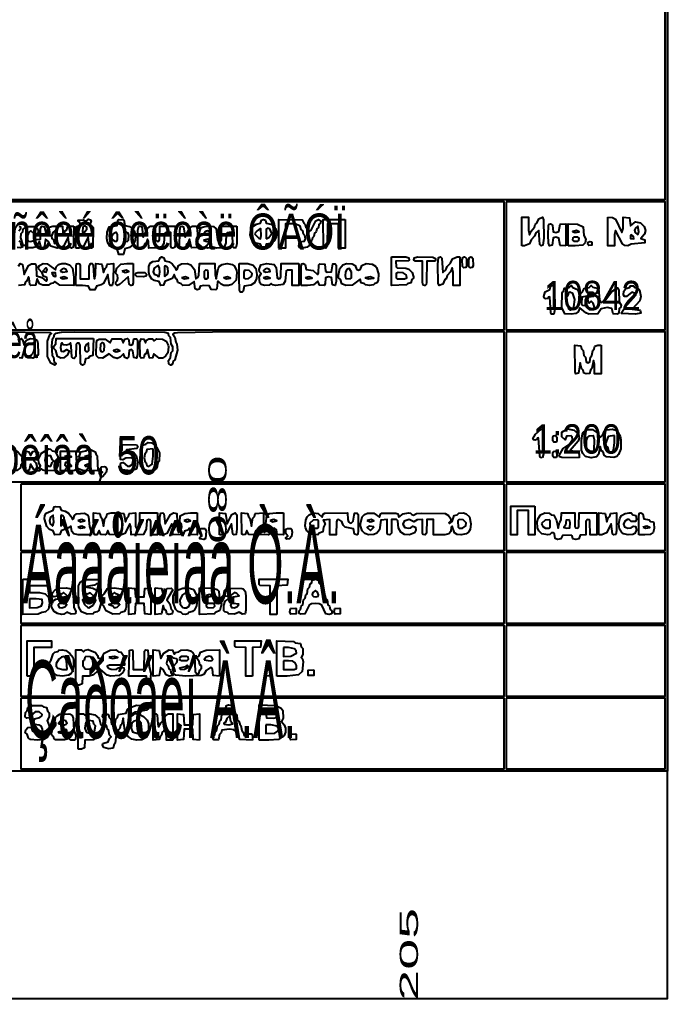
# Model space of a CAD drawing. Header units: millimetres. Extents: x 0 to 150324, y -100295 to 111760.
# Drawn here: x 76420 to 86360, y 0 to 15021 of the extents above; entities that cross this region are included whole.
import ezdxf
from ezdxf.enums import TextEntityAlignment as Align

# ---------------------------------------------------------------- set-up
doc = ezdxf.new("R2010")
doc.units = ezdxf.units.MM
for name, color, linetype in [('A-PLAN-GRAPHICS', 7, 'Continuous'), ('A-RASTER-UNDERLAY', 8, 'Continuous'), ('A-TEXT-OCR', 3, 'Continuous'), ('SHEET-FRAME', 1, 'Continuous')]:
    doc.layers.add(name, color=color, linetype=linetype)
picture_1 = doc.add_image_def('image1.png', size_in_pixel=(2463, 3095))

msp = doc.modelspace()

# ---------------------------------------------------------------- linework, layer by layer
at = {"layer": 'A-PLAN-GRAPHICS'}
for points in [[(86360, 108272), (86360, 3488), (2980, 3488), (2980, 108272), (44670, 108272)], [(3014, 108238), (3014, 3522), (68343, 3522), (68343, 12260), (86326, 12260), (86326, 108238), (44670, 108238)], [(71357, 12226), (71357, 10262), (83854, 10262), (83854, 12226), (77605, 12226)], [(83888, 12226), (83888, 10262), (86326, 10262), (86326, 12226), (85107, 12226)], [(77284, 11515), (77289, 11828), (77296, 11847), (77339, 11859), (77351, 11881), (77346, 11911), (77321, 11928), (77320, 11945), (77398, 11950), (77436, 11921), (77479, 11956), (77508, 11947), (77521, 11921), (77489, 11865), (77536, 11851), (77550, 11828), (77546, 11529), (77521, 11515), (77493, 11529), (77470, 11684), (77401, 11546), (77327, 11515)], [(78009, 11416), (77941, 11418), (77919, 11505), (77842, 11523), (77807, 11546), (77771, 11606), (77759, 11661), (77763, 11758), (77796, 11839), (77917, 11861), (77930, 11935), (77947, 11952), (78020, 11946), (78037, 11863), (78105, 11845), (78157, 11812), (78180, 11781), (78201, 11707), (78193, 11629), (78160, 11562), (78105, 11521), (78037, 11505), (78015, 11418)], [(80162, 11955), (80191, 11943), (80206, 11895), (80273, 11879), (80324, 11846), (80346, 11817), (80366, 11751), (80357, 11682), (80324, 11623), (80272, 11587), (80206, 11575), (80191, 11527), (80169, 11515), (80137, 11523), (80119, 11575), (80052, 11590), (80001, 11624), (79979, 11652), (79959, 11719), (79968, 11788), (80000, 11847), (80053, 11882), (80119, 11895), (80134, 11943), (80156, 11955)], [(80399, 11515), (80399, 11955), (80757, 11947), (80779, 11894), (80801, 11877), (80811, 11829), (80835, 11810), (80849, 11752), (80893, 11789), (80966, 11931), (81008, 11954), (81042, 11932), (81038, 11897), (81014, 11877), (81004, 11829), (80980, 11810), (80970, 11762), (80946, 11742), (80936, 11694), (80912, 11674), (80904, 11630), (80879, 11608), (80862, 11554), (80831, 11528), (80783, 11516), (80719, 11519), (80705, 11542), (80713, 11608), (80792, 11621), (80806, 11655), (80799, 11708), (80777, 11728), (80765, 11779), (80741, 11797), (80726, 11851), (80648, 11884), (80501, 11887), (80501, 11515), (80450, 11515)], [(81415, 11955), (81415, 11515), (81314, 11515), (81314, 11887), (81145, 11887), (81140, 11542), (81119, 11515), (81095, 11518), (81085, 11532), (81077, 11955), (81246, 11955)], [(84125, 11549), (84125, 11989), (84226, 11989), (84228, 11789), (84243, 11718), (84270, 11776), (84321, 11835), (84333, 11878), (84357, 11895), (84386, 11965), (84443, 11988), (84459, 11950), (84463, 11666), (84451, 11557), (84421, 11549), (84401, 11568), (84386, 11786), (84343, 11749), (84321, 11696), (84270, 11643), (84242, 11579), (84168, 11549)], [(84802, 11549), (84713, 11554), (84696, 11668), (84650, 11684), (84606, 11674), (84593, 11561), (84549, 11551), (84534, 11590), (84531, 11718), (84536, 11862), (84544, 11880), (84565, 11887), (84595, 11868), (84606, 11762), (84650, 11752), (84696, 11768), (84713, 11882), (84802, 11887), (84802, 11718)], [(84836, 11549), (84836, 11887), (84980, 11882), (85067, 11839), (85078, 11709), (85106, 11653), (85097, 11595), (85060, 11560), (84947, 11549)], [(85446, 11989), (85518, 11985), (85563, 11957), (85663, 11752), (85681, 11815), (85683, 11989), (85777, 11979), (85796, 11857), (85871, 11915), (85949, 11904), (86005, 11844), (86022, 11784), (86010, 11728), (85954, 11663), (86013, 11642), (86016, 11595), (85806, 11576), (85753, 11549), (85709, 11554), (85669, 11577), (85564, 11786), (85549, 11723), (85547, 11549), (85446, 11549), (85446, 11769)], [(77250, 11853), (77247, 11556), (77237, 11521), (77216, 11515), (77188, 11529), (77165, 11684), (77094, 11543), (77054, 11522), (76996, 11515), (76899, 11542), (76862, 11615), (76819, 11650), (76795, 11519), (76749, 11525), (76725, 11616), (76673, 11531), (76621, 11517), (76551, 11520), (76529, 11544), (76476, 11561), (76437, 11673), (76444, 11739), (76468, 11763), (76476, 11804), (76532, 11846), (76651, 11845), (76679, 11831), (76703, 11795), (76707, 11747), (76681, 11718), (76647, 11730), (76592, 11779), (76560, 11758), (76542, 11707), (76541, 11639), (76551, 11621), (76589, 11616), (76630, 11623), (76661, 11647), (76742, 11650), (76743, 11814), (76761, 11851), (76803, 11841), (76827, 11718), (76848, 11797), (76875, 11833), (76931, 11850), (77081, 11853), (77082, 11755), (77097, 11718), (77121, 11779), (77143, 11796), (77155, 11843), (77199, 11853)], [(76967, 11782), (76928, 11752), (76912, 11695), (76916, 11659), (76940, 11640), (76954, 11586), (76967, 11588), (76977, 11637), (76972, 11778)], [(77402, 11718), (77424, 11776), (77451, 11804), (77450, 11837), (77431, 11852), (77405, 11852), (77389, 11834), (77386, 11764), (77400, 11719)], [(77897, 11753), (77850, 11728), (77830, 11685), (77842, 11644), (77880, 11619), (77914, 11621), (77925, 11646), (77924, 11721), (77906, 11751)], [(78055, 11751), (78033, 11732), (78031, 11644), (78043, 11620), (78070, 11617), (78093, 11636), (78096, 11713), (78087, 11744), (78063, 11752)], [(78808, 11853), (78805, 11556), (78795, 11521), (78774, 11515), (78753, 11520), (78743, 11545), (78740, 11752), (78665, 11751), (78645, 11740), (78632, 11582), (78602, 11531), (78529, 11516), (78401, 11515), (78399, 11613), (78384, 11650), (78361, 11589), (78339, 11572), (78327, 11525), (78232, 11515), (78233, 11790), (78250, 11851), (78281, 11852), (78294, 11839), (78317, 11684), (78386, 11822), (78431, 11849), (78488, 11850), (78502, 11812), (78508, 11635), (78537, 11616), (78558, 11622), (78568, 11647), (78571, 11853), (78689, 11853)], [(79756, 11853), (79755, 11578), (79738, 11517), (79707, 11517), (79694, 11534), (79688, 11752), (79637, 11752), (79604, 11749), (79590, 11731), (79583, 11594), (79562, 11539), (79512, 11519), (79439, 11515), (79384, 11528), (79367, 11549), (79336, 11520), (79301, 11514), (79223, 11529), (79160, 11582), (79136, 11522), (79057, 11520), (79028, 11650), (79004, 11589), (78982, 11572), (78971, 11525), (78875, 11515), (78877, 11790), (78888, 11847), (78917, 11853), (78937, 11839), (78960, 11684), (79029, 11822), (79074, 11849), (79131, 11850), (79143, 11830), (79150, 11692), (79163, 11650), (79177, 11682), (79184, 11779), (79207, 11828), (79285, 11853), (79395, 11845), (79436, 11812), (79455, 11642), (79465, 11621), (79485, 11616), (79506, 11622), (79516, 11647), (79519, 11853), (79637, 11853)], [(79249, 11737), (79283, 11718), (79350, 11733), (79338, 11760), (79301, 11777), (79273, 11769), (79251, 11743)], [(80026, 11735), (80092, 11666), (80117, 11656), (80128, 11709), (80124, 11808), (80106, 11812), (80068, 11777)], [(80205, 11656), (80244, 11679), (80290, 11736), (80258, 11808), (80222, 11819), (80202, 11805), (80201, 11661)], [(84904, 11769), (84946, 11752), (85005, 11766), (84963, 11785), (84904, 11771)], [(85792, 11714), (85793, 11659), (85845, 11656), (85838, 11690), (85797, 11716)], [(85905, 11720), (85919, 11766), (85907, 11851), (85868, 11820), (85853, 11787), (85866, 11752), (85899, 11721)], [(79248, 11633), (79291, 11616), (79349, 11630), (79307, 11650), (79249, 11636)], [(84905, 11636), (84926, 11619), (84983, 11619), (85002, 11631), (85004, 11664), (84983, 11682), (84926, 11682), (84907, 11669), (84904, 11643)], [(85200, 11608), (85200, 11557), (85153, 11554), (85141, 11576), (85146, 11604), (85168, 11616), (85196, 11611)], [(77284, 10939), (77287, 11236), (77296, 11271), (77318, 11278), (77338, 11272), (77348, 11247), (77351, 11041), (77487, 11041), (77488, 11232), (77506, 11276), (77536, 11276), (77549, 11259), (77558, 11088), (77572, 11041), (77587, 11104), (77589, 11278), (77683, 11268), (77707, 11142), (77731, 11203), (77753, 11220), (77764, 11267), (77859, 11278), (77858, 11002), (77841, 10941), (77811, 10941), (77798, 10954), (77775, 11108), (77706, 10970), (77674, 10948), (77598, 10931), (77573, 10876), (77503, 10876), (77477, 10930), (77385, 10939)], [(78164, 11278), (78161, 10980), (78152, 10946), (78130, 10939), (78100, 10958), (78087, 11074), (77955, 10957), (77915, 10940), (77895, 10959), (77897, 10993), (77918, 11012), (77927, 11049), (77920, 11098), (77893, 11128), (77913, 11207), (77975, 11265), (78070, 11278)], [(79754, 11141), (79743, 11020), (79675, 10954), (79627, 10939), (79554, 10942), (79515, 10959), (79468, 11004), (79455, 10989), (79447, 10887), (79433, 10874), (79360, 10878), (79335, 10933), (79245, 10939), (79189, 10930), (79175, 10883), (79146, 10871), (79116, 10891), (79101, 11003), (79017, 10947), (78923, 10942), (78899, 10968), (78847, 10985), (78837, 11031), (78815, 11047), (78791, 11108), (78762, 11046), (78651, 11001), (78630, 10947), (78587, 10942), (78561, 10999), (78486, 11015), (78451, 11038), (78415, 11096), (78403, 11147), (78405, 11230), (78424, 11283), (78467, 11307), (78559, 11318), (78576, 11367), (78605, 11379), (78633, 11367), (78648, 11319), (78713, 11304), (78762, 11272), (78799, 11229), (78822, 11176), (78838, 11187), (78859, 11245), (78902, 11271), (78990, 11276), (79047, 11255), (79104, 11187), (79125, 11043), (79156, 11065), (79171, 11096), (79180, 11278), (79417, 11278), (79419, 11104), (79434, 11041), (79465, 11198), (79490, 11236), (79527, 11263), (79604, 11278), (79682, 11262), (79718, 11235), (79750, 11169)], [(79790, 11278), (79920, 11276), (80002, 11253), (80047, 11199), (80061, 11108), (80055, 11049), (80024, 10983), (79968, 10946), (79867, 10931), (79853, 10853), (79837, 10839), (79808, 10840), (79795, 10869), (79790, 11057)], [(80704, 11278), (80704, 10939), (80603, 10939), (80603, 11176), (80527, 11175), (80508, 11164), (80495, 11006), (80465, 10955), (80354, 10940), (80299, 10952), (80281, 10973), (80252, 10947), (80178, 10942), (80126, 10956), (80106, 10982), (80097, 11075), (80129, 11125), (80102, 11150), (80095, 11188), (80124, 11258), (80215, 11277), (80327, 11262), (80358, 11218), (80371, 11057), (80399, 11041), (80420, 11046), (80430, 11071), (80433, 11278), (80569, 11278)], [(80738, 10939), (80741, 11236), (80751, 11271), (80772, 11278), (80802, 11262), (80815, 11184), (80924, 11168), (80993, 11111), (81005, 11132), (81013, 11258), (81027, 11275), (81103, 11268), (81115, 11158), (81138, 11143), (81205, 11152), (81226, 11274), (81262, 11275), (81275, 11252), (81279, 11002), (81262, 10941), (81219, 10952), (81205, 11065), (81161, 11074), (81115, 11058), (81109, 10964), (81092, 10941), (81020, 10946), (80996, 11007), (80929, 10949), (80836, 10939)], [(81898, 11215), (81925, 11119), (81923, 11019), (81904, 10979), (81866, 10968), (81848, 10948), (81788, 10939), (81728, 10948), (81710, 10968), (81661, 10981), (81645, 11038), (81521, 10945), (81427, 10942), (81365, 10968), (81343, 11033), (81315, 11057), (81311, 11097), (81333, 11199), (81379, 11255), (81437, 11276), (81525, 11271), (81568, 11245), (81588, 11190), (81619, 11176), (81649, 11190), (81669, 11245), (81740, 11277), (81830, 11268), (81882, 11236)], [(82127, 11379), (82346, 11378), (82392, 11366), (82396, 11330), (82381, 11317), (82194, 11311), (82197, 11227), (82215, 11213), (82345, 11207), (82394, 11192), (82445, 11139), (82466, 11074), (82462, 11050), (82436, 11031), (82423, 10981), (82374, 10968), (82358, 10950), (82127, 10939), (82127, 11159)], [(82635, 10939), (82613, 10946), (82604, 10984), (82601, 11311), (82494, 11313), (82467, 11331), (82472, 11367), (82528, 11378), (82763, 11376), (82804, 11354), (82800, 11326), (82784, 11315), (82669, 11311), (82666, 10984), (82660, 10954), (82643, 10939)], [(83177, 11379), (83177, 10939), (83075, 10939), (83073, 11139), (83058, 11210), (83031, 11151), (82980, 11093), (82968, 11049), (82944, 11033), (82915, 10963), (82858, 10940), (82843, 10978), (82838, 11262), (82850, 11371), (82880, 11379), (82900, 11360), (82915, 11142), (82958, 11178), (82980, 11232), (83031, 11285), (83060, 11349), (83133, 11379)], [(83252, 11379), (83275, 11356), (83276, 11244), (83265, 11214), (83236, 11210), (83214, 11233), (83211, 11332), (83220, 11371), (83244, 11379)], [(83354, 11379), (83376, 11356), (83378, 11244), (83366, 11214), (83338, 11210), (83315, 11233), (83313, 11332), (83321, 11371), (83346, 11379)], [(76777, 11155), (76827, 11145), (76843, 11187), (76835, 11206), (76819, 11207), (76777, 11160)], [(76913, 11130), (76940, 11087), (76961, 11076), (76974, 11083), (76970, 11134), (76915, 11134)], [(77048, 11161), (77082, 11143), (77148, 11157), (77137, 11184), (77100, 11201), (77072, 11193), (77050, 11168)], [(77995, 11159), (78038, 11142), (78096, 11156), (78054, 11176), (77996, 11162)], [(78367, 11108), (78359, 11084), (78320, 11075), (78221, 11078), (78199, 11100), (78203, 11129), (78232, 11140), (78344, 11139), (78367, 11116)], [(78542, 11246), (78483, 11207), (78469, 11150), (78483, 11116), (78530, 11101), (78546, 11076), (78561, 11084), (78570, 11145), (78567, 11205), (78551, 11242)], [(78650, 11077), (78692, 11113), (78702, 11148), (78694, 11204), (78675, 11233), (78648, 11244), (78644, 11234), (78646, 11081)], [(79274, 11176), (79252, 11156), (79250, 11069), (79262, 11044), (79290, 11041), (79312, 11060), (79315, 11137), (79306, 11168), (79282, 11176)], [(79874, 11173), (79860, 11150), (79862, 11058), (79881, 11042), (79931, 11045), (79981, 11079), (79988, 11124), (79942, 11169), (79881, 11175)], [(80164, 11161), (80198, 11143), (80264, 11157), (80253, 11184), (80216, 11201), (80188, 11193), (80165, 11168)], [(81474, 11199), (81441, 11187), (81423, 11151), (81416, 11086), (81428, 11046), (81490, 11041), (81513, 11056), (81513, 11144), (81484, 11195)], [(82363, 11061), (82352, 11103), (82307, 11134), (82227, 11141), (82197, 11123), (82197, 11058), (82214, 11044), (82326, 11042), (82361, 11056)], [(77047, 11057), (77089, 11041), (77148, 11055), (77106, 11074), (77047, 11060)], [(78909, 11057), (78952, 11041), (79010, 11055), (78968, 11074), (78910, 11060)], [(79553, 11057), (79595, 11041), (79654, 11055), (79612, 11074), (79553, 11060)], [(80162, 11057), (80205, 11041), (80263, 11055), (80221, 11074), (80163, 11060)], [(80806, 11057), (80848, 11041), (80907, 11055), (80865, 11074), (80807, 11060)], [(81720, 11057), (81777, 11041), (81855, 11055), (81799, 11074), (81721, 11060)], [(84608, 10499), (84583, 10501), (84570, 10520), (84554, 10763), (84540, 10768), (84525, 10743), (84490, 10736), (84471, 10745), (84464, 10770), (84486, 10844), (84554, 10878), (84568, 10922), (84587, 10938), (84620, 10931), (84630, 10887), (84632, 10579), (84615, 10502)], [(85610, 10512), (85587, 10500), (85527, 10504), (85508, 10589), (85436, 10600), (85343, 10581), (85291, 10504), (85156, 10501), (85106, 10519), (85014, 10598), (84993, 10535), (84955, 10510), (84890, 10499), (84784, 10504), (84739, 10604), (84746, 10831), (84763, 10847), (84779, 10898), (84855, 10911), (84887, 10939), (84911, 10911), (84981, 10880), (85009, 10809), (85021, 10805), (85058, 10841), (85081, 10896), (85160, 10911), (85192, 10939), (85217, 10914), (85304, 10893), (85319, 10721), (85334, 10689), (85356, 10680), (85416, 10723), (85506, 10848), (85595, 10904), (85612, 10869), (85622, 10690), (85649, 10640), (85644, 10610), (85620, 10585), (85612, 10519)], [(84871, 10567), (84903, 10581), (84925, 10611), (84937, 10727), (84910, 10815), (84863, 10837), (84844, 10828), (84831, 10780), (84811, 10762), (84802, 10702), (84811, 10642), (84831, 10624), (84841, 10581), (84861, 10567)], [(85228, 10571), (85242, 10610), (85223, 10669), (85190, 10699), (85155, 10670), (85141, 10731), (85154, 10765), (85232, 10777), (85241, 10817), (85220, 10835), (85157, 10833), (85130, 10777), (85047, 10760), (85041, 10659), (85058, 10637), (85130, 10627), (85157, 10571), (85222, 10569)], [(85651, 10513), (85713, 10607), (85873, 10792), (85852, 10821), (85813, 10836), (85733, 10773), (85702, 10772), (85684, 10798), (85691, 10855), (85724, 10894), (85776, 10910), (85794, 10934), (85842, 10934), (85860, 10910), (85904, 10900), (85933, 10873), (85953, 10770), (85935, 10705), (85818, 10576), (85941, 10560), (85951, 10517), (85871, 10499), (85656, 10510)], [(83888, 10228), (83888, 7925), (86326, 7925), (86326, 10228), (85107, 10228)], [(77555, 10126), (77546, 9867), (77493, 9848), (77477, 9826), (77430, 9815), (77415, 9736), (77385, 9720), (77364, 9726), (77357, 9745), (77349, 10017), (77333, 10056), (77302, 10056), (77289, 10039), (77281, 9852), (77258, 9822), (77235, 9823), (77221, 9840), (77213, 10011), (77199, 10058), (77176, 10034), (77140, 10025), (77090, 10031), (77069, 10058), (77056, 10051), (77047, 9991), (77056, 9931), (77096, 9925), (77143, 9957), (77180, 9938), (77154, 9878), (77097, 9832), (77053, 9823), (77000, 9848), (76974, 9944), (76947, 9975), (76948, 10011), (76976, 10045), (76979, 10126), (77267, 10126)], [(77596, 9883), (77598, 10067), (77613, 10102), (77641, 10119), (77734, 10119), (77812, 10058), (77840, 10120), (77972, 10123), (77991, 10113), (78012, 10058), (78037, 10118), (78076, 10125), (78094, 10104), (78104, 10035), (78130, 10025), (78160, 10040), (78175, 10120), (78214, 10124), (78227, 10103), (78231, 9879), (78214, 9824), (78171, 9834), (78160, 9937), (78138, 9956), (78103, 9944), (78093, 9841), (78070, 9822), (78034, 9834), (78016, 9889), (77962, 9840), (77918, 9822), (77865, 9835), (77796, 9889), (77691, 9825), (77633, 9830), (77602, 9861)], [(78704, 10000), (78693, 9907), (78658, 9856), (78611, 9826), (78562, 9824), (78482, 9889), (78461, 9830), (78415, 9825), (78384, 9957), (78361, 9896), (78339, 9879), (78325, 9830), (78284, 9824), (78271, 9845), (78267, 10069), (78284, 10124), (78325, 10118), (78351, 10058), (78370, 10103), (78401, 10124), (78458, 10122), (78486, 10092), (78528, 10122), (78611, 10119), (78667, 10084), (78699, 10024)], [(77475, 10056), (77443, 10034), (77421, 9994), (77421, 9951), (77442, 9925), (77467, 9925), (77483, 9942), (77479, 10054)], [(77682, 10058), (77660, 10039), (77658, 9951), (77670, 9927), (77698, 9923), (77720, 9942), (77723, 10019), (77714, 10051), (77690, 10058)], [(77859, 9940), (77902, 9923), (77960, 9937), (77918, 9957), (77860, 9943)], [(85344, 10025), (85344, 9584), (85242, 9584), (85241, 9733), (85225, 9787), (85202, 9665), (85180, 9642), (85164, 9591), (85113, 9584), (85080, 9595), (85068, 9642), (85044, 9667), (85022, 9754), (84996, 9593), (84956, 9587), (84942, 9616), (84938, 10025), (85033, 10014), (85044, 9967), (85068, 9942), (85080, 9865), (85102, 9840), (85111, 9769), (85141, 9754), (85170, 9769), (85180, 9840), (85202, 9865), (85214, 9942), (85237, 9967), (85246, 10010), (85293, 10025)], [(84438, 8298), (84414, 8300), (84401, 8321), (84384, 8595), (84371, 8600), (84358, 8577), (84333, 8568), (84305, 8573), (84296, 8588), (84335, 8660), (84422, 8736), (84446, 8730), (84462, 8640), (84462, 8378), (84445, 8300)], [(85005, 8297), (84738, 8300), (84707, 8310), (84701, 8331), (84758, 8441), (84853, 8499), (84902, 8579), (84901, 8618), (84883, 8634), (84813, 8629), (84793, 8570), (84741, 8619), (84741, 8687), (84829, 8739), (84931, 8718), (84994, 8657), (85006, 8595), (84992, 8552), (84870, 8409), (84989, 8395), (85005, 8348)], [(85070, 8687), (85123, 8730), (85210, 8731), (85292, 8672), (85320, 8602), (85362, 8637), (85391, 8702), (85425, 8725), (85517, 8737), (85583, 8717), (85637, 8630), (85647, 8573), (85644, 8433), (85610, 8347), (85583, 8318), (85537, 8301), (85423, 8310), (85390, 8336), (85375, 8388), (85351, 8405), (85327, 8467), (85301, 8347), (85270, 8313), (85189, 8298), (85104, 8318), (85061, 8361), (85043, 8414), (85040, 8562), (85059, 8664)], [(84646, 8635), (84664, 8614), (84664, 8557), (84652, 8538), (84619, 8536), (84601, 8557), (84601, 8614), (84614, 8632), (84640, 8636)], [(85220, 8635), (85152, 8626), (85130, 8607), (85111, 8561), (85114, 8456), (85128, 8428), (85162, 8404), (85219, 8400), (85237, 8414), (85242, 8574), (85227, 8632)], [(85547, 8636), (85452, 8625), (85412, 8517), (85421, 8472), (85441, 8459), (85458, 8405), (85493, 8366), (85535, 8412), (85547, 8525)], [(76065, 8094), (76065, 8399), (76156, 8392), (76183, 8331), (76211, 8392), (76292, 8406), (76315, 8433), (76395, 8390), (76463, 8304), (76468, 8220), (76440, 8185), (76432, 8144), (76376, 8102), (76278, 8098), (76221, 8123), (76183, 8196), (76161, 8108), (76115, 8094)], [(76518, 8100), (76505, 8317), (76523, 8397), (76564, 8390), (76589, 8331), (76622, 8395), (76674, 8398), (76705, 8380), (76705, 8349), (76656, 8296), (76640, 8252), (76669, 8221), (76692, 8152), (76728, 8128), (76741, 8173), (76713, 8213), (76710, 8275), (76758, 8367), (76867, 8432), (76897, 8430), (76921, 8404), (76967, 8394), (77006, 8315), (77013, 8247), (77006, 8178), (76969, 8103), (76814, 8098), (76776, 8108), (76759, 8128), (76725, 8095), (76688, 8094), (76633, 8121), (76589, 8196), (76565, 8105), (76523, 8096)], [(77047, 8094), (77047, 8399), (77284, 8399), (77287, 8269), (77296, 8239), (77322, 8228), (77383, 8283), (77318, 8312), (77346, 8341), (77358, 8388), (77438, 8404), (77487, 8433), (77580, 8390), (77594, 8341), (77611, 8325), (77622, 8094), (77390, 8099), (77318, 8128), (77262, 8101), (77165, 8094)], [(78221, 8492), (78232, 8459), (78217, 8439), (78063, 8416), (78166, 8381), (78209, 8332), (78232, 8229), (78212, 8124), (78123, 8095), (77995, 8111), (77963, 8164), (77973, 8221), (78012, 8226), (78075, 8170), (78107, 8166), (78147, 8193), (78164, 8254), (78158, 8286), (78127, 8297), (78049, 8292), (78006, 8264), (77971, 8271), (77962, 8353), (77992, 8420), (77995, 8501), (78213, 8495)], [(78460, 8098), (78385, 8097), (78330, 8115), (78288, 8157), (78270, 8209), (78277, 8427), (78295, 8443), (78308, 8492), (78358, 8506), (78391, 8532), (78442, 8527), (78492, 8495), (78528, 8452), (78566, 8374), (78564, 8246), (78542, 8217), (78526, 8138), (78478, 8102)], [(78469, 8433), (78374, 8422), (78362, 8375), (78341, 8352), (78334, 8297), (78341, 8243), (78362, 8220), (78372, 8176), (78402, 8163), (78454, 8199), (78469, 8322)], [(76817, 8322), (76810, 8261), (76824, 8198), (76862, 8166), (76900, 8169), (76920, 8225), (76945, 8248), (76920, 8269), (76900, 8324), (76822, 8326)], [(77114, 8314), (77157, 8298), (77215, 8312), (77173, 8331), (77115, 8317)], [(77419, 8314), (77462, 8298), (77520, 8312), (77478, 8331), (77420, 8317)], [(84646, 8397), (84664, 8377), (84664, 8320), (84652, 8301), (84619, 8299), (84601, 8320), (84601, 8377), (84614, 8395), (84640, 8399)], [(77119, 8215), (77116, 8182), (77130, 8166), (77215, 8170), (77170, 8222), (77124, 8222)], [(77421, 8172), (77439, 8162), (77479, 8173), (77515, 8221), (77501, 8228), (77481, 8204), (77419, 8179)], [(77738, 8155), (77759, 8123), (77747, 8073), (77697, 8010), (77666, 7995), (77659, 8041), (77690, 8077), (77658, 8103), (77655, 8132), (77679, 8156), (77724, 8160)], [(76437, 7891), (76437, 6875), (83854, 6875), (83854, 7891), (80145, 7891)], [(83888, 7891), (83888, 6875), (86326, 6875), (86326, 7891), (85107, 7891)], [(77521, 7112), (77320, 7114), (77251, 7130), (77221, 7166), (77213, 7230), (77199, 7247), (77172, 7219), (77059, 7174), (77036, 7119), (76961, 7116), (76935, 7173), (76881, 7197), (76836, 7242), (76805, 7357), (76810, 7412), (76829, 7446), (76933, 7490), (76952, 7542), (76975, 7551), (77036, 7545), (77056, 7492), (77121, 7477), (77171, 7445), (77207, 7402), (77230, 7349), (77247, 7360), (77262, 7412), (77295, 7438), (77417, 7447), (77463, 7422), (77479, 7389), (77492, 7241), (77521, 7163)], [(84328, 7552), (84328, 7112), (84226, 7112), (84226, 7485), (84057, 7485), (84057, 7112), (83955, 7112), (83955, 7552), (84142, 7552)], [(76931, 7251), (76945, 7308), (76933, 7414), (76893, 7383), (76878, 7334), (76891, 7283), (76925, 7251)], [(77059, 7250), (77101, 7286), (77110, 7321), (77102, 7377), (77083, 7406), (77056, 7417), (77052, 7407), (77054, 7254)], [(77893, 7451), (77893, 7112), (77802, 7119), (77775, 7180), (77754, 7127), (77735, 7114), (77667, 7119), (77639, 7180), (77606, 7115), (77573, 7114), (77560, 7137), (77555, 7451), (77650, 7440), (77661, 7393), (77683, 7370), (77707, 7247), (77729, 7363), (77753, 7393), (77762, 7437), (77826, 7451)], [(78537, 7451), (78537, 7112), (78435, 7112), (78432, 7319), (78422, 7344), (78401, 7349), (78373, 7334), (78362, 7205), (78324, 7121), (78130, 7112), (78129, 7235), (78113, 7281), (78035, 7135), (77985, 7113), (77927, 7112), (77927, 7451), (78021, 7441), (78046, 7315), (78070, 7376), (78092, 7393), (78103, 7440), (78198, 7451), (78201, 7244), (78211, 7219), (78232, 7214), (78253, 7219), (78263, 7244), (78266, 7451), (78401, 7451)], [(79146, 7451), (79146, 7112), (79053, 7120), (79028, 7214), (79001, 7185), (78952, 7171), (78928, 7118), (78774, 7112), (78772, 7235), (78757, 7281), (78679, 7135), (78629, 7113), (78571, 7112), (78572, 7388), (78589, 7448), (78619, 7449), (78632, 7436), (78655, 7281), (78734, 7428), (78784, 7450), (78832, 7441), (78843, 7193), (78858, 7150), (78893, 7180), (78909, 7236), (78904, 7272), (78879, 7309), (78882, 7404), (78954, 7442), (79045, 7451)], [(79485, 7112), (79485, 7451), (79580, 7439), (79604, 7281), (79679, 7426), (79729, 7451), (79751, 7419), (79756, 7203), (79743, 7119), (79714, 7112), (79694, 7127), (79671, 7281), (79602, 7143), (79529, 7112)], [(80467, 7451), (80467, 7112), (80374, 7120), (80362, 7191), (80333, 7214), (80288, 7189), (80261, 7128), (80233, 7115), (80078, 7118), (80044, 7180), (80023, 7127), (80005, 7114), (79936, 7119), (79908, 7180), (79879, 7117), (79849, 7112), (79832, 7126), (79824, 7451), (79919, 7440), (79930, 7393), (79952, 7370), (79976, 7247), (80000, 7370), (80022, 7393), (80035, 7441), (80162, 7451), (80164, 7193), (80179, 7150), (80214, 7179), (80229, 7219), (80198, 7281), (80213, 7415), (80254, 7442), (80356, 7451)], [(80804, 7254), (80811, 7340), (80832, 7390), (80864, 7423), (80923, 7449), (80999, 7440), (81064, 7383), (81079, 7433), (81104, 7446), (81449, 7451), (81454, 7348), (81466, 7315), (81493, 7292), (81514, 7296), (81537, 7323), (81561, 7444), (81600, 7448), (81614, 7425), (81617, 7175), (81610, 7126), (81593, 7112), (81558, 7123), (81542, 7206), (81414, 7233), (81387, 7260), (81364, 7317), (81316, 7348), (81291, 7342), (81283, 7314), (81280, 7112), (81178, 7112), (81178, 7349), (81079, 7337), (81111, 7281), (81082, 7233), (81072, 7162), (81016, 7139), (80996, 7114), (80919, 7117), (80858, 7143), (80829, 7175), (80809, 7225)], [(81650, 7283), (81679, 7390), (81712, 7424), (81757, 7445), (81855, 7448), (81944, 7383), (81960, 7432), (81978, 7445), (82194, 7448), (82222, 7438), (82241, 7383), (82305, 7435), (82385, 7452), (82418, 7448), (82438, 7424), (82465, 7417), (82509, 7440), (82587, 7448), (82950, 7441), (83000, 7409), (83036, 7358), (83039, 7328), (83008, 7299), (83017, 7286), (83058, 7318), (83086, 7411), (83133, 7422), (83160, 7446), (83229, 7449), (83274, 7435), (83322, 7388), (83346, 7281), (83332, 7195), (83308, 7154), (83271, 7127), (83193, 7112), (83132, 7120), (83093, 7145), (83058, 7247), (83044, 7230), (83036, 7167), (83007, 7131), (82945, 7115), (82770, 7112), (82770, 7349), (82669, 7349), (82665, 7142), (82643, 7112), (82614, 7117), (82604, 7142), (82601, 7349), (82520, 7346), (82471, 7315), (82400, 7349), (82320, 7325), (82299, 7280), (82330, 7229), (82388, 7214), (82423, 7221), (82455, 7247), (82495, 7233), (82498, 7186), (82481, 7145), (82404, 7113), (82327, 7119), (82268, 7153), (82235, 7216), (82224, 7331), (82202, 7348), (82127, 7349), (82124, 7142), (82101, 7112), (82072, 7117), (82062, 7142), (82059, 7349), (81964, 7338), (81943, 7191), (81900, 7138), (81857, 7119), (81772, 7115), (81717, 7133), (81676, 7175), (81651, 7254)], [(85276, 7451), (85276, 7112), (85175, 7112), (85172, 7319), (85162, 7344), (85132, 7349), (85110, 7319), (85107, 7112), (85021, 7108), (84999, 7055), (84955, 7044), (84910, 7055), (84899, 7098), (84881, 7109), (84749, 7106), (84724, 7051), (84671, 7044), (84638, 7058), (84630, 7123), (84613, 7144), (84579, 7143), (84558, 7121), (84524, 7113), (84433, 7128), (84386, 7175), (84368, 7222), (84363, 7313), (84375, 7366), (84415, 7422), (84479, 7449), (84547, 7446), (84575, 7422), (84616, 7414), (84660, 7336), (84684, 7214), (84706, 7300), (84731, 7343), (84734, 7451), (84938, 7451), (84941, 7244), (84951, 7219), (84980, 7214), (85002, 7244), (85005, 7451), (85141, 7451)], [(85310, 7112), (85310, 7451), (85404, 7441), (85429, 7315), (85453, 7376), (85474, 7393), (85486, 7440), (85581, 7451), (85580, 7175), (85568, 7119), (85539, 7112), (85519, 7127), (85496, 7281), (85427, 7143), (85354, 7112)], [(85653, 7155), (85626, 7199), (85612, 7283), (85629, 7366), (85656, 7409), (85710, 7440), (85773, 7453), (85805, 7449), (85828, 7422), (85875, 7410), (85886, 7354), (85872, 7320), (85805, 7318), (85773, 7347), (85746, 7347), (85707, 7325), (85686, 7280), (85704, 7239), (85753, 7215), (85805, 7219), (85841, 7247), (85872, 7240), (85886, 7192), (85862, 7136), (85829, 7118), (85759, 7113), (85688, 7131), (85653, 7155)], [(85920, 7112), (85923, 7409), (85932, 7444), (85954, 7451), (85983, 7435), (85996, 7358), (86079, 7342), (86099, 7320), (86143, 7311), (86153, 7294), (86156, 7209), (86140, 7149), (86096, 7120), (86014, 7112)], [(77318, 7332), (77360, 7315), (77419, 7329), (77377, 7349), (77318, 7335)], [(77318, 7231), (77360, 7214), (77419, 7228), (77377, 7247), (77318, 7233)], [(78943, 7332), (78986, 7315), (79044, 7329), (79002, 7349), (78944, 7335)], [(79270, 7208), (79281, 7170), (79275, 7056), (79245, 7044), (79186, 7053), (79184, 7071), (79214, 7095), (79184, 7133), (79185, 7200), (79209, 7213), (79264, 7211)], [(80264, 7332), (80307, 7315), (80365, 7329), (80323, 7349), (80265, 7335)], [(80590, 7208), (80603, 7153), (80590, 7086), (80560, 7055), (80513, 7046), (80502, 7065), (80535, 7095), (80505, 7133), (80506, 7200), (80529, 7213), (80584, 7211)], [(80874, 7282), (80891, 7243), (80935, 7218), (80992, 7217), (81007, 7239), (81007, 7323), (80992, 7346), (80926, 7341), (80875, 7292)], [(81754, 7332), (81797, 7315), (81855, 7329), (81813, 7349), (81755, 7335)], [(81853, 7236), (81789, 7247), (81755, 7229), (81805, 7180), (81854, 7231)], [(83159, 7346), (83145, 7323), (83147, 7231), (83167, 7215), (83217, 7218), (83266, 7252), (83273, 7298), (83227, 7342), (83167, 7348)], [(84430, 7282), (84447, 7243), (84491, 7218), (84548, 7217), (84563, 7239), (84563, 7323), (84548, 7346), (84482, 7341), (84431, 7292)], [(84856, 7345), (84809, 7338), (84797, 7262), (84771, 7225), (84819, 7214), (84862, 7223), (84870, 7297), (84860, 7341)], [(85987, 7231), (86030, 7214), (86088, 7228), (86046, 7247), (85988, 7233)], [(76437, 6841), (76437, 5757), (83854, 5757), (83854, 6841), (80145, 6841)], [(83888, 6841), (83888, 5757), (86326, 5757), (86326, 6841), (85107, 6841)], [(76471, 6435), (76843, 6435), (76843, 6333), (76573, 6333), (76573, 6231), (76725, 6230), (76815, 6209), (76863, 6155), (76877, 6062), (76864, 5972), (76820, 5931), (76760, 5923), (76704, 5898), (76471, 5893), (76471, 6164)], [(78052, 5983), (78028, 5940), (77972, 5923), (77953, 5902), (77853, 5896), (77750, 5950), (77708, 6027), (77666, 6062), (77634, 5954), (77604, 5932), (77562, 5922), (77547, 5902), (77456, 5895), (77368, 5930), (77329, 6003), (77322, 6043), (77324, 6331), (77349, 6382), (77415, 6428), (77645, 6426), (77656, 6394), (77640, 6370), (77598, 6362), (77572, 6340), (77419, 6316), (77544, 6293), (77607, 6265), (77647, 6223), (77666, 6164), (77719, 6209), (77771, 6291), (77869, 6299), (77980, 6287), (78025, 6260), (78051, 6213), (78062, 6142), (78057, 6004)], [(80366, 5893), (80264, 5893), (80264, 6333), (80114, 6337), (80097, 6351), (80095, 6384), (80095, 6435), (80535, 6435), (80524, 6340), (80366, 6333), (80366, 6113)], [(81206, 5903), (81172, 5893), (81121, 5900), (81056, 6033), (81016, 6055), (80958, 6062), (80901, 6055), (80861, 6033), (80795, 5900), (80735, 5894), (80708, 5908), (80708, 5947), (80731, 5967), (80743, 6018), (80765, 6038), (80777, 6115), (80801, 6140), (80813, 6191), (80833, 6207), (80845, 6284), (80869, 6309), (80881, 6360), (80902, 6377), (80911, 6420), (80958, 6435), (81006, 6420), (81014, 6377), (81036, 6360), (81048, 6309), (81072, 6284), (81084, 6207), (81104, 6191), (81116, 6140), (81140, 6115), (81151, 6038), (81173, 6018), (81185, 5967), (81209, 5947), (81209, 5908)], [(77277, 5903), (77210, 5895), (77143, 5926), (77101, 5895), (77068, 5891), (77002, 5905), (76949, 5936), (76912, 6011), (76914, 6062), (76937, 6102), (76977, 6126), (77034, 6135), (77062, 6159), (77135, 6169), (77147, 6183), (77096, 6231), (77074, 6206), (77022, 6193), (77003, 6171), (76945, 6165), (76915, 6180), (76925, 6226), (76973, 6275), (77019, 6295), (77136, 6299), (77212, 6283), (77244, 6227), (77255, 6001), (77282, 5942), (77280, 5908)], [(77483, 5995), (77547, 6036), (77588, 6107), (77569, 6160), (77505, 6223), (77427, 6189), (77414, 6140), (77386, 6116), (77418, 6044), (77467, 6000)], [(77792, 6181), (77876, 6164), (77961, 6181), (77898, 6206), (77876, 6231), (77854, 6206), (77792, 6183)], [(78435, 5893), (78340, 5904), (78334, 6062), (78198, 6062), (78191, 5904), (78097, 5893), (78097, 6299), (78191, 6289), (78198, 6164), (78334, 6164), (78341, 6289), (78435, 6299), (78435, 6096)], [(78503, 6299), (78596, 6291), (78621, 6198), (78649, 6258), (78689, 6291), (78745, 6298), (78774, 6270), (78677, 6115), (78725, 6055), (78745, 5974), (78771, 5947), (78763, 5900), (78712, 5893), (78679, 5903), (78667, 5951), (78645, 5967), (78621, 6028), (78597, 5903), (78503, 5893), (78503, 6096)], [(79090, 6273), (79137, 6187), (79146, 6119), (79134, 6022), (79102, 5961), (79072, 5936), (79019, 5922), (79001, 5900), (78968, 5893), (78924, 5898), (78898, 5923), (78846, 5940), (78818, 5970), (78776, 6074), (78779, 6173), (78813, 6253), (78927, 6297), (79022, 6296), (79078, 6281)], [(78944, 5994), (78983, 5995), (79021, 6019), (79044, 6094), (79036, 6189), (78987, 6204), (78967, 6226), (78919, 6193), (78878, 6114), (78885, 6048), (78926, 6001)], [(79180, 6299), (79386, 6297), (79454, 6277), (79476, 6249), (79490, 6119), (79519, 6053), (79495, 5951), (79425, 5922), (79412, 5904), (79180, 5893), (79180, 6096)], [(79282, 6181), (79324, 6164), (79383, 6178), (79341, 6197), (79283, 6183)], [(79853, 6283), (79879, 6247), (79890, 6180), (79890, 5959), (79879, 5900), (79842, 5895), (79790, 5927), (79719, 5895), (79628, 5902), (79611, 5922), (79567, 5931), (79556, 5948), (79554, 6027), (79572, 6097), (79668, 6157), (79787, 6176), (79756, 6216), (79717, 6230), (79641, 6173), (79572, 6166), (79553, 6197), (79564, 6259), (79587, 6280), (79653, 6297), (79831, 6292)], [(80908, 6187), (80930, 6168), (80968, 6164), (81001, 6173), (81009, 6195), (80992, 6233), (80958, 6259), (80922, 6230), (80907, 6196)], [(76573, 6130), (76573, 5994), (76689, 5997), (76755, 6023), (76774, 6071), (76768, 6120), (76674, 6130)], [(77146, 6050), (77052, 6061), (77025, 6056), (77013, 6036), (77030, 6001), (77069, 5994), (77112, 6009), (77145, 6044)], [(77958, 6050), (77863, 6062), (77792, 6045), (77850, 6023), (77879, 5995), (77918, 6005), (77958, 6045)], [(79282, 6036), (79286, 6009), (79310, 5996), (79398, 5998), (79417, 6020), (79413, 6048), (79389, 6060), (79310, 6060), (79283, 6043)], [(79787, 6050), (79693, 6061), (79667, 6056), (79655, 6036), (79671, 6001), (79710, 5994), (79753, 6009), (79786, 6044)], [(80662, 5986), (80662, 5901), (80582, 5898), (80569, 5931), (80577, 5986), (80657, 5990)], [(81339, 5986), (81339, 5901), (81260, 5898), (81246, 5931), (81255, 5986), (81334, 5990)], [(76437, 5723), (76437, 4640), (83854, 4640), (83854, 5723), (80145, 5723)], [(83888, 5723), (83888, 4640), (86326, 4640), (86326, 5723), (85107, 5723)], [(76539, 4945), (76539, 5486), (76911, 5486), (76911, 5385), (76640, 5385), (76640, 4945), (76589, 4945)], [(79993, 4945), (79891, 4945), (79891, 5385), (79741, 5388), (79725, 5403), (79722, 5436), (79722, 5486), (80129, 5486), (80119, 5392), (79993, 5385), (79993, 5165)], [(80366, 4945), (80366, 5486), (80622, 5477), (80651, 5458), (80728, 5445), (80743, 5395), (80767, 5371), (80767, 5278), (80738, 5232), (80761, 5209), (80770, 5166), (80758, 5017), (80702, 4964), (80527, 4945)], [(77212, 4985), (77172, 4958), (77077, 4946), (76998, 4954), (76949, 4987), (76906, 5072), (76884, 5090), (76878, 5123), (76882, 5167), (76906, 5194), (76934, 5289), (76963, 5312), (77005, 5322), (77024, 5344), (77073, 5351), (77132, 5338), (77191, 5292), (77235, 5239), (77247, 5197), (77249, 5091), (77226, 5004)], [(77284, 4809), (77284, 5351), (77364, 5347), (77402, 5317), (77425, 5345), (77471, 5353), (77583, 5306), (77617, 5264), (77626, 5229), (77651, 5216), (77684, 5226), (77719, 5297), (77812, 5346), (77899, 5348), (77938, 5320), (77980, 5312), (78022, 5254), (78029, 5114), (77799, 5112), (77762, 5097), (77782, 5070), (77825, 5052), (77901, 5048), (77937, 5073), (77978, 5080), (78019, 5071), (78027, 5044), (78003, 5003), (77948, 4957), (77818, 4946), (77763, 4962), (77627, 5076), (77614, 5021), (77554, 4967), (77487, 4946), (77385, 4945), (77381, 4825), (77335, 4809)], [(78109, 5343), (78146, 5349), (78159, 5328), (78164, 5046), (78334, 5046), (78339, 5328), (78352, 5349), (78389, 5345), (78406, 5088), (78433, 4991), (78426, 4853), (78401, 4843), (78375, 4854), (78367, 4945), (78097, 4945), (78105, 5335)], [(79485, 4945), (79391, 4954), (79380, 5052), (79369, 5075), (79350, 5080), (79283, 5031), (79248, 4971), (79205, 4953), (78972, 4943), (78820, 4959), (78788, 4981), (78774, 5053), (78788, 5106), (78832, 5157), (78841, 5191), (78829, 5210), (78784, 5220), (78755, 5249), (78696, 5225), (78673, 5145), (78677, 5123), (78701, 5104), (78711, 5056), (78735, 5036), (78745, 4988), (78771, 4971), (78772, 4956), (78717, 4946), (78667, 4966), (78623, 5045), (78580, 5080), (78563, 4954), (78469, 4945), (78469, 5351), (78563, 5341), (78588, 5215), (78635, 5298), (78716, 5349), (78764, 5343), (78791, 5283), (78814, 5310), (78862, 5320), (78898, 5346), (78988, 5349), (79043, 5336), (79080, 5305), (79102, 5252), (79115, 5015), (79138, 4979), (79172, 4987), (79185, 5036), (79213, 5069), (79209, 5104), (79187, 5120), (79175, 5172), (79147, 5210), (79151, 5239), (79173, 5256), (79197, 5314), (79282, 5346), (79485, 5351), (79485, 5148)], [(80467, 5385), (80467, 5249), (80583, 5254), (80667, 5297), (80665, 5336), (80637, 5365), (80545, 5385)], [(77148, 5046), (77142, 5186), (77124, 5227), (77097, 5245), (77062, 5239), (77020, 5208), (76980, 5139), (76983, 5099), (77009, 5068), (77085, 5047)], [(77508, 5056), (77534, 5075), (77550, 5112), (77546, 5198), (77508, 5240), (77439, 5247), (77423, 5234), (77412, 5188), (77391, 5173), (77390, 5108), (77427, 5056), (77495, 5051)], [(77792, 5232), (77849, 5216), (77926, 5230), (77870, 5249), (77793, 5235)], [(78875, 5063), (78894, 5048), (78951, 5052), (78989, 5072), (79005, 5098), (78993, 5113), (78962, 5086), (78876, 5066)], [(78876, 5223), (78879, 5196), (78904, 5184), (78991, 5185), (79011, 5208), (79007, 5235), (78983, 5247), (78904, 5247), (78877, 5230)], [(79250, 5194), (79344, 5182), (79371, 5188), (79383, 5208), (79367, 5243), (79328, 5250), (79284, 5235), (79251, 5199)], [(80467, 5182), (80467, 5046), (80634, 5048), (80667, 5062), (80669, 5108), (80651, 5150), (80611, 5174), (80545, 5182)], [(80244, 5045), (80262, 5024), (80262, 4967), (80249, 4948), (80216, 4946), (80199, 4967), (80199, 5024), (80211, 5043), (80237, 5046)], [(80933, 5038), (80933, 4953), (80848, 4953), (80848, 5038), (80928, 5041)], [(76437, 4606), (76437, 3522), (83854, 3522), (83854, 4606), (80145, 4606)], [(83888, 4606), (83888, 3522), (86326, 3522), (86326, 4606), (85107, 4606)], [(76580, 3975), (76556, 3992), (76534, 4056), (76505, 4083), (76515, 4123), (76549, 4157), (76596, 4160), (76618, 4103), (76664, 4072), (76742, 4065), (76773, 4081), (76773, 4130), (76755, 4171), (76722, 4192), (76652, 4205), (76640, 4238), (76648, 4292), (76733, 4311), (76761, 4336), (76765, 4356), (76719, 4397), (76661, 4396), (76617, 4363), (76599, 4310), (76533, 4302), (76507, 4321), (76510, 4388), (76534, 4413), (76547, 4462), (76596, 4475), (76616, 4495), (76759, 4497), (76786, 4475), (76835, 4462), (76848, 4413), (76874, 4382), (76874, 4322), (76843, 4267), (76875, 4182), (76864, 4041), (76837, 4000), (76793, 3975), (76688, 3963), (76591, 3972)], [(77197, 4360), (77227, 4339), (77243, 4299), (77253, 4115), (77282, 4036), (77279, 3976), (77256, 3963), (77211, 3965), (77165, 3996), (77148, 3976), (77110, 3966), (76972, 3966), (76950, 3976), (76940, 4020), (76915, 4040), (76911, 4065), (76927, 4127), (76978, 4200), (76975, 4227), (76946, 4246), (76957, 4288), (76996, 4336), (77037, 4361), (77175, 4365)], [(77318, 3827), (77318, 4369), (77398, 4365), (77436, 4335), (77457, 4357), (77496, 4368), (77576, 4353), (77639, 4298), (77661, 4212), (77690, 4171), (77626, 4014), (77547, 3969), (77419, 3962), (77415, 3843), (77368, 3827)], [(78398, 4489), (78396, 4451), (78367, 4422), (78196, 4394), (78133, 4356), (78146, 4335), (78195, 4371), (78256, 4363), (78323, 4327), (78379, 4269), (78399, 4215), (78400, 4103), (78390, 4045), (78360, 4004), (78297, 3969), (78219, 3962), (78143, 3979), (78086, 4017), (78036, 4117), (78012, 4301), (77988, 4209), (77968, 4193), (77956, 4142), (77932, 4117), (77922, 4045), (77898, 4010), (77888, 3915), (77864, 3885), (77856, 3841), (77785, 3828), (77711, 3852), (77691, 3888), (77696, 3914), (77781, 3935), (77800, 3991), (77826, 4013), (77800, 4038), (77785, 4122), (77765, 4138), (77753, 4190), (77729, 4214), (77719, 4286), (77692, 4319), (77697, 4358), (77741, 4369), (77785, 4358), (77797, 4311), (77821, 4286), (77833, 4210), (77873, 4201), (77889, 4215), (77898, 4286), (77922, 4311), (77935, 4359), (78053, 4378), (78076, 4432), (78106, 4460), (78212, 4501), (78394, 4493)], [(78774, 3962), (78672, 3962), (78670, 4111), (78655, 4166), (78631, 4104), (78610, 4088), (78600, 4040), (78576, 4020), (78564, 3973), (78469, 3962), (78470, 4294), (78487, 4366), (78518, 4367), (78531, 4352), (78540, 4207), (78554, 4166), (78585, 4230), (78632, 4279), (78657, 4338), (78703, 4365), (78774, 4369), (78774, 4166)], [(79180, 3962), (79085, 3974), (79079, 4132), (78943, 4132), (78936, 3974), (78842, 3962), (78842, 4369), (78936, 4358), (78943, 4199), (79079, 4199), (79085, 4358), (79180, 4369), (79180, 4166)], [(79993, 3962), (79800, 3971), (79744, 4095), (79705, 4120), (79641, 4131), (79524, 4118), (79514, 4074), (79490, 4049), (79472, 3967), (79399, 3967), (79383, 3996), (79390, 4024), (79414, 4044), (79422, 4088), (79444, 4108), (79456, 4185), (79480, 4209), (79492, 4261), (79512, 4277), (79524, 4354), (79548, 4379), (79558, 4427), (79582, 4446), (79593, 4494), (79626, 4504), (79678, 4497), (79693, 4446), (79717, 4427), (79727, 4379), (79751, 4354), (79761, 4282), (79785, 4257), (79797, 4206), (79817, 4190), (79829, 4113), (79853, 4088), (79865, 4037), (79882, 4032), (79912, 4061), (79973, 4062), (79988, 4051), (79993, 4013)], [(80095, 3962), (80095, 4504), (80351, 4495), (80434, 4454), (80458, 4416), (80464, 4301), (80438, 4252), (80481, 4200), (80501, 4145), (80500, 4085), (80482, 4033), (80392, 3974), (80247, 3962)], [(80199, 4385), (80208, 4308), (80322, 4302), (80360, 4313), (80365, 4365), (80354, 4396), (80240, 4402), (80202, 4391)], [(77015, 4212), (77109, 4200), (77136, 4206), (77148, 4226), (77131, 4261), (77092, 4268), (77049, 4253), (77016, 4217)], [(77450, 4081), (77515, 4066), (77572, 4098), (77587, 4181), (77560, 4209), (77547, 4254), (77484, 4265), (77435, 4232), (77420, 4149), (77440, 4089)], [(78300, 4064), (78286, 4222), (78259, 4256), (78215, 4267), (78174, 4257), (78145, 4228), (78131, 4146), (78155, 4089), (78236, 4065)], [(79645, 4335), (79601, 4297), (79582, 4241), (79555, 4224), (79560, 4209), (79631, 4200), (79687, 4214), (79659, 4248), (79646, 4334)], [(77013, 4081), (77096, 4064), (77147, 4084), (77146, 4116), (77128, 4131), (77092, 4105), (77013, 4084)], [(80196, 4199), (80196, 4064), (80336, 4071), (80389, 4105), (80399, 4137), (80372, 4177), (80274, 4199)], [(80662, 4056), (80662, 3971), (80582, 3967), (80569, 4001), (80577, 4056), (80657, 4059)]]:
    msp.add_lwpolyline(points, close=True, dxfattribs=at)
for points in [[(76415, 11851), (76434, 11838), (76435, 11804), (76408, 11776)], [(76410, 11623), (76432, 11606), (76444, 11555), (76471, 11532), (76436, 11516), (76382, 11521)], [(76406, 11236), (76428, 11277), (76465, 11263), (76488, 11108), (76557, 11246), (76602, 11274), (76658, 11274), (76673, 11241), (76680, 11088), (76761, 11065), (76827, 11007), (76843, 11030), (76838, 11062), (76785, 11082), (76766, 11133), (76715, 11189), (76711, 11221), (76727, 11249), (76784, 11276), (76842, 11273), (76971, 11178), (76983, 11225), (77015, 11260), (77067, 11277), (77127, 11276), (77184, 11255), (77234, 11205), (77250, 11067), (77250, 10939), (77040, 10946), (76960, 11002), (76930, 10977), (76887, 10968), (76865, 10944), (76776, 10945), (76728, 10967), (76691, 11041), (76666, 10947), (76591, 10941), (76577, 10955), (76569, 11047), (76556, 11074), (76532, 11013), (76510, 10997), (76498, 10949), (76403, 10939)], [(71357, 7925), (77605, 7925), (83854, 7925), (83854, 10228), (79650, 10227), (78845, 10216), (78795, 10210), (78774, 10194), (78803, 10145), (78815, 10068), (78835, 10042), (78841, 9947), (78801, 9797), (78779, 9778), (78768, 9732), (78740, 9720), (78710, 9736), (78707, 9787), (78735, 9836), (78747, 9913), (78769, 9938), (78772, 9997), (78747, 10038), (78735, 10140), (78711, 10170), (78705, 10203), (78648, 10220), (77256, 10226), (77059, 10218), (76970, 10202), (76952, 10189), (76942, 10137), (76920, 10112), (76911, 10014), (76920, 9870), (76940, 9840), (76952, 9763), (76979, 9739), (76960, 9720), (76898, 9748), (76850, 9849), (76848, 10084), (76882, 10184), (76910, 10205), (76895, 10214), (76110, 10226)], [(76394, 10102), (76448, 10125), (76467, 10104), (76488, 10025), (76516, 10086), (76546, 10112), (76590, 10125), (76648, 10122), (76688, 10094), (76701, 10057), (76705, 9884), (76702, 9873), (76621, 9823), (76551, 9832), (76518, 9861), (76488, 9957), (76457, 9825), (76412, 9830)]]:
    msp.add_lwpolyline(points, dxfattribs=at)
at = {"layer": 'SHEET-FRAME'}
msp.add_lwpolyline([(0, 0), (86360, 0), (86360, 111760), (0, 111760)], close=True, dxfattribs=at)

# ---------------------------------------------------------------- texts
at = {"layer": 'A-TEXT-OCR'}
for s, height, p, p2 in [('Âîðîíåæñêèé ôèëèàë ÔÃÓÏ', 552.7, (74168, 11492), (81415, 11492)), ('10842', 449.1, (84464, 10562), (85953, 10562)), ('Ïîçòàæíûé ïëàí íà çäàíèå', 518.16, (71934, 9828), (76705, 9828)), ('óï. Ãåíåðàëà Ëèçþêîâà, 50', 587.25, (71528, 8041), (78566, 8041)), ('1:200', 450.6, (84296, 8360), (85647, 8360)), ('Áàáåíêîâà Ò.À.', 1209.04, (76471, 6061), (81339, 6061)), ('Çàðóáèí À.Â.', 1191.77, (76505, 3994), (80662, 3994))]:
    msp.add_text(s, height=height, dxfattribs=at).set_placement(p, p2, align=Align.FIT)
for s, rotation, p, p2 in [('080', 270, (79316, 8331), (79316, 6977)), ('205', 90, (82533, -34), (82533, 1389))]:
    msp.add_text(s, height=280.4, rotation=rotation, dxfattribs=at).set_placement(p, p2, align=Align.FIT)

# ---------------------------------------------------------------- pictures from other files: only their frames are drawn
at = {"layer": 'A-RASTER-UNDERLAY'}
image = msp.add_image(picture_1, insert=(2946, 3488), size_in_units=(83414, 104817), dxfattribs=at)
image.dxf.flags = 9

doc.saveas('drawing.dxf')
